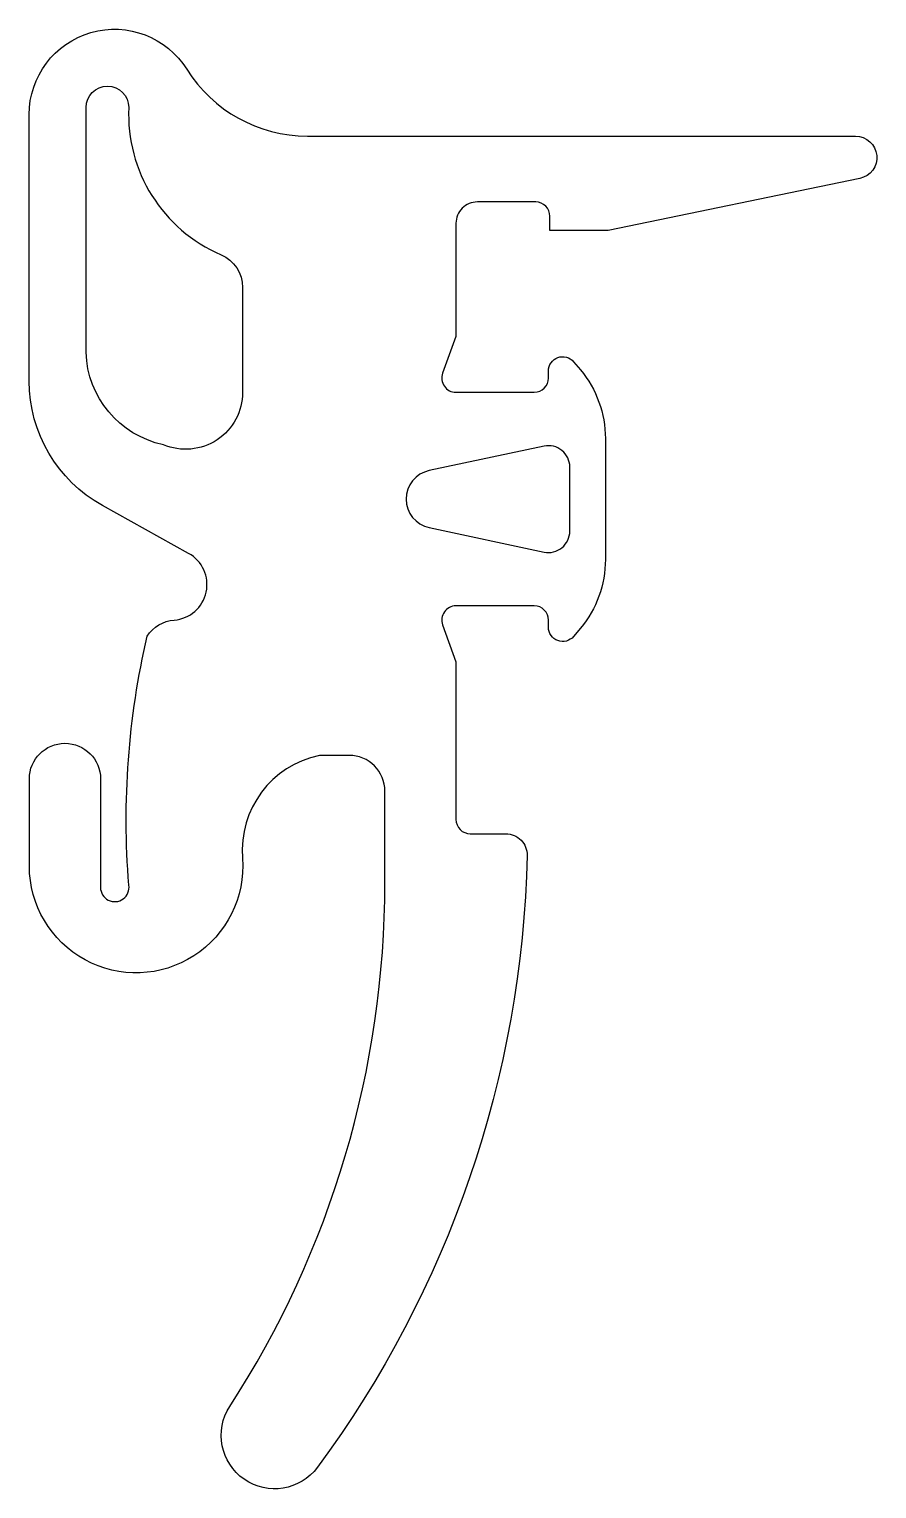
# Model space of a CAD drawing. Header units: millimetres. Extents: x -6 to 5.9, y -19 to 1.5.
import ezdxf

# ---------------------------------------------------------------- set-up
doc = ezdxf.new("R2010")
doc.units = ezdxf.units.MM

msp = doc.modelspace()

# ---------------------------------------------------------------- linework, layer by layer
for points in [[(5.616, -0.001, -0.903019), (5.676, -0.595), (2.141, -1.325), (1.32, -1.325), (1.32, -1.125, 0.414214), (1.12, -0.925), (0.3, -0.925, 0.414214), (0, -1.225), (0, -2.813), (-0.188, -3.33, 0.520567), (0, -3.598), (1.1, -3.598, 0.414214), (1.3, -3.398), (1.3, -3.298, -0.700208), (1.653, -3.17), (1.749, -3.284, -0.176327), (2.1, -4.248), (2.1, -5.948, -0.176327), (1.749, -6.913), (1.653, -7.027, -0.700208), (1.3, -6.898), (1.3, -6.798, 0.414214), (1.1, -6.598), (0, -6.598, 0.520567), (-0.188, -6.866), (0, -7.383), (0, -9.598, 0.414214), (0.2, -9.798), (0.7, -9.798, -0.420968), (1, -10.105, -0.154994), (-1.948, -18.695, -0.969474), (-3.179, -17.84, 0.145028), (-1, -10.485), (-1, -9.198, 0.414214), (-1.5, -8.698), (-1.921, -8.698, 0.378068), (-3.001, -10.142, -1.037402), (-5.997, -10.252), (-5.997, -9.028, -1), (-4.997, -9.028), (-4.997, -10.552, 1.083928), (-4.599, -10.52, -0.077223), (-4.341, -7.023, -0.233259), (-3.961, -6.797, 0.743477), (-3.758, -5.861), (-4.97, -5.189, -0.272631), (-6, -3.44), (-6, 0.301, -0.753051), (-3.783, 0.938, 0.258199), (-2.089, 0), (5.616, -0.001)], [(-3, -3.598, -0.537319), (-4.113, -4.335, -0.346333), (-5.2, -3.037), (-5.2, 0.401, -1), (-4.6, 0.401, 0.312678), (-3.303, -1.666, -0.300126), (-3, -2.126), (-3, -3.598)], [(-0.376, -4.698, 0.809784), (-0.376, -5.499), (1.238, -5.842, 0.476976), (1.6, -5.548), (1.6, -4.648, 0.476976), (1.238, -4.355), (-0.376, -4.698)]]:
    msp.add_lwpolyline(points, format="xyb", close=True)

doc.saveas('drawing.dxf')
